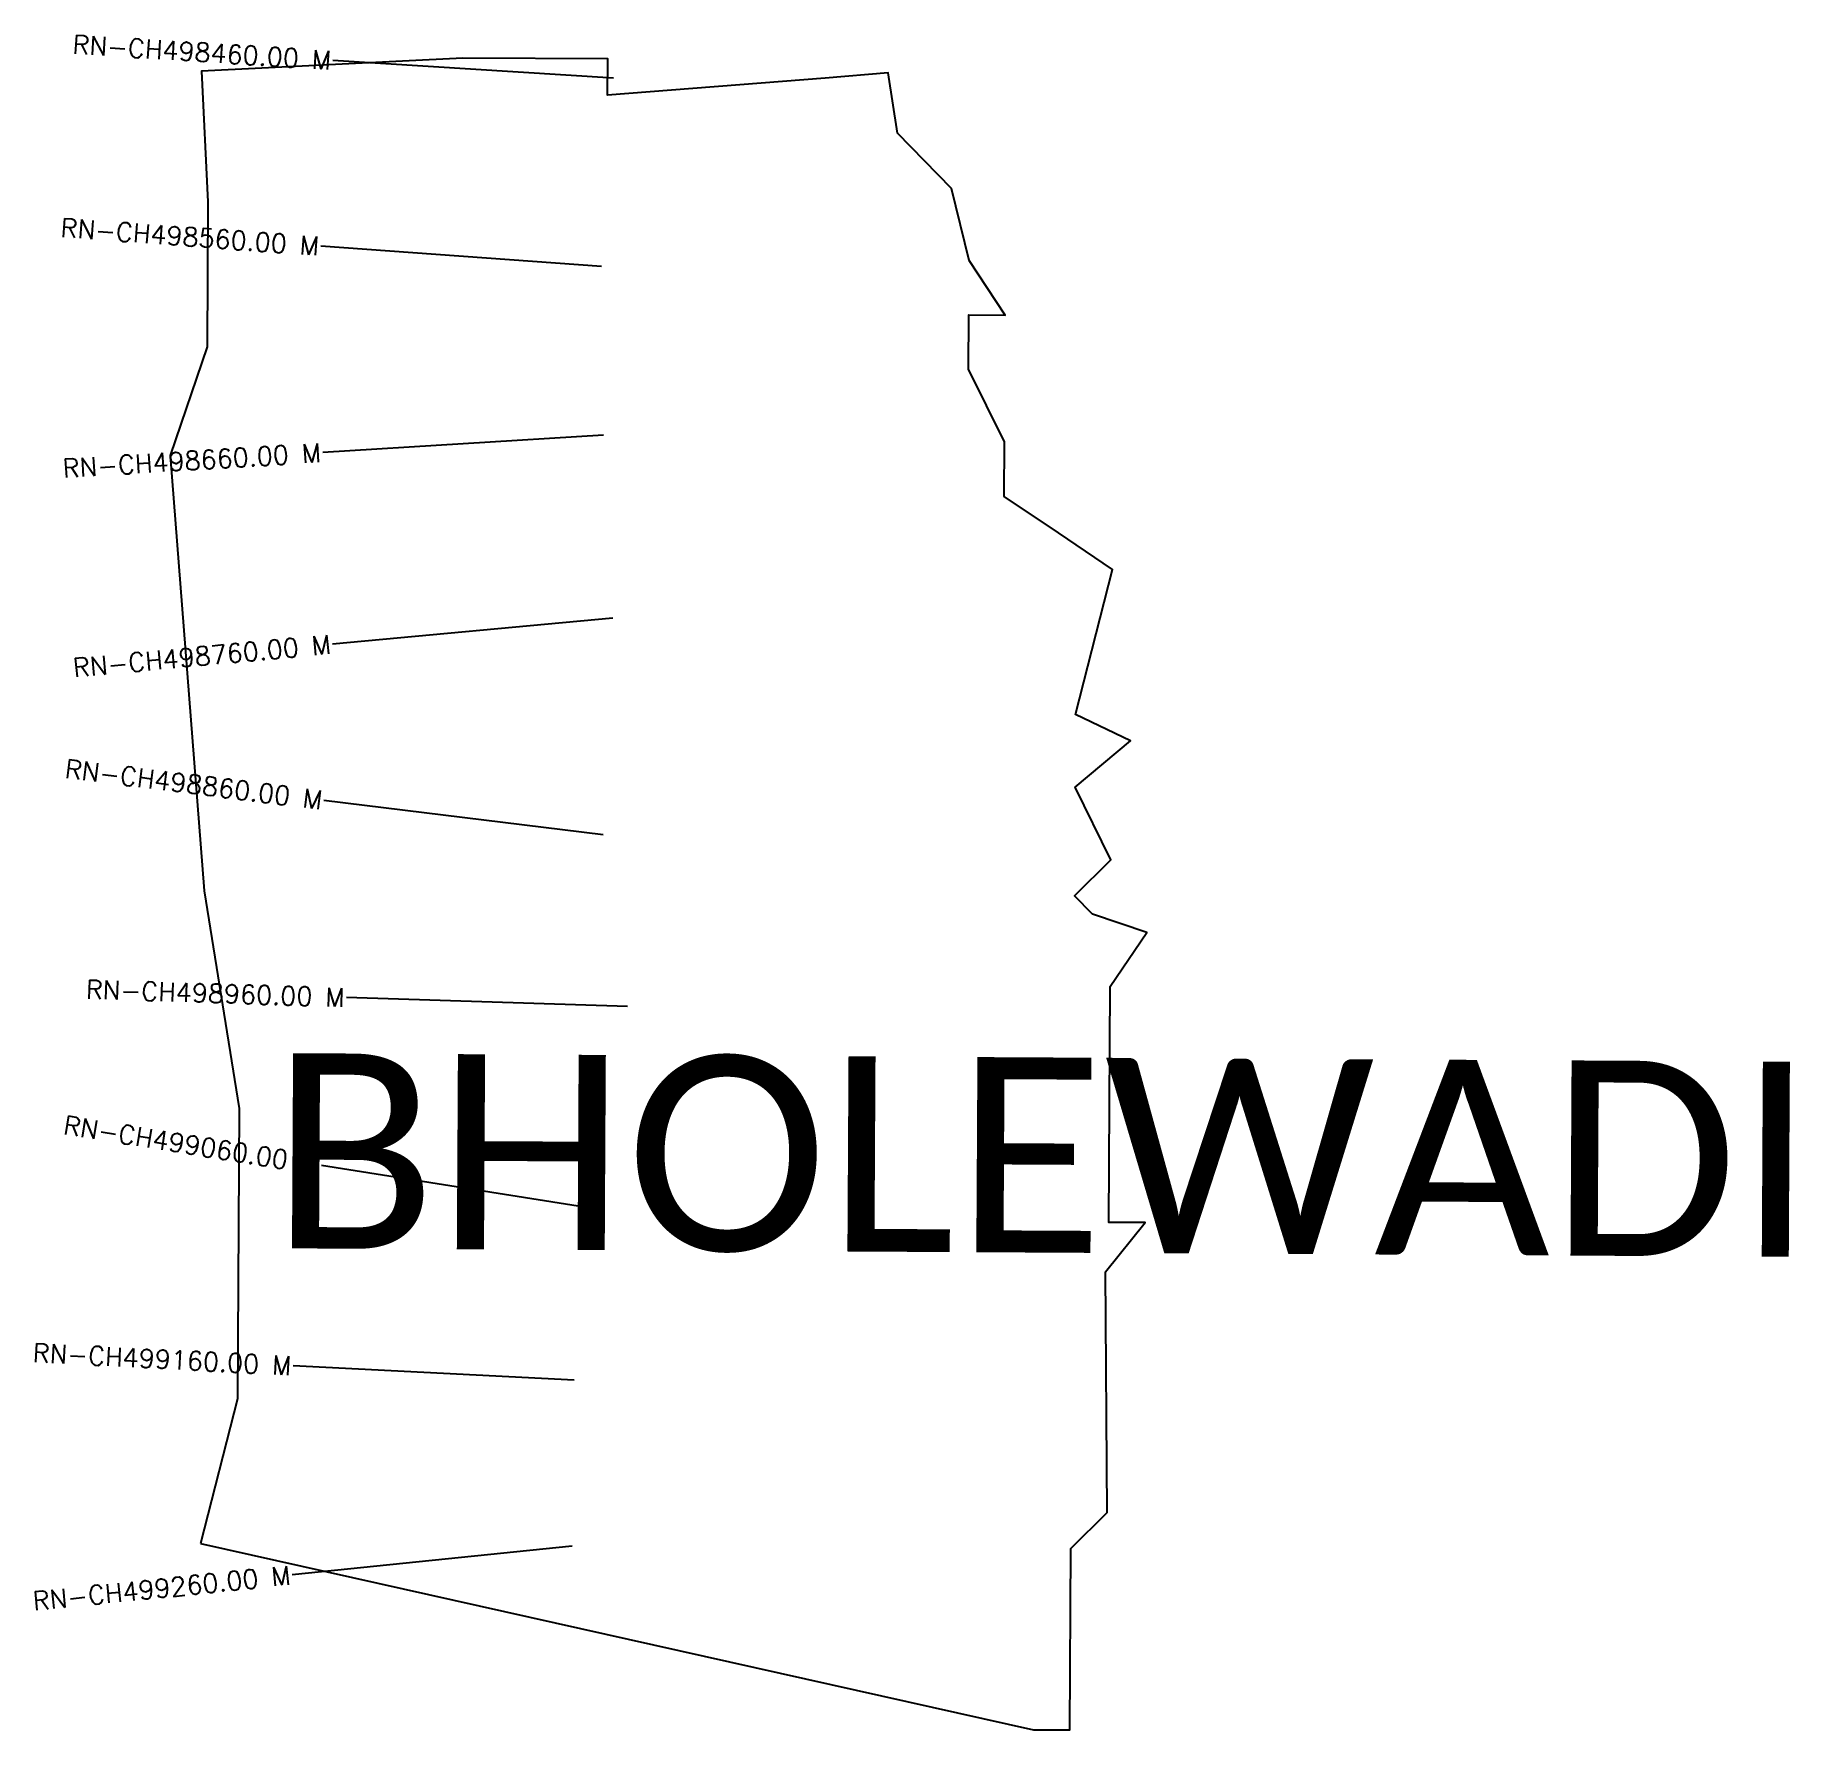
# Model space of a CAD drawing. Header units: metres. Extents: x 317644 to 318580, y 1886787 to 1887690.
import ezdxf
from ezdxf.enums import TextEntityAlignment as Align

# ---------------------------------------------------------------- set-up
doc = ezdxf.new("R2010")
doc.units = ezdxf.units.M
for name, color, linetype in [('CS', 134, 'Continuous'), ('CSMark', 6, 'Continuous'), ('VILLAGE BOUNDRY', 10, 'Continuous'), ('VILLAGE NAME', 250, 'Continuous')]:
    doc.layers.add(name, color=color, linetype=linetype)
doc.styles.get("Standard").update_dxf_attribs({"font": 'simplex.shx'})

msp = doc.modelspace()

# ---------------------------------------------------------------- linework, layer by layer
at = {"layer": 'CS'}
for p, q in [((317952.92, 1887667.16), (317803.21, 1887676.51)), ((317946.37, 1887566.64), (317796.76, 1887577.46)), ((317947.56, 1887476.77), (317797.84, 1887467.56)), ((317952.43, 1887379.22), (317803.07, 1887365.44)), ((317947.32, 1887263.64), (317798.45, 1887282.03)), ((317960.37, 1887172.12), (317810.45, 1887176.92)), ((317945.26, 1887063.91), (317797.11, 1887087.39)), ((317931.86, 1886972.9), (317782.06, 1886980.57)), ((317930.76, 1886884.44), (317781.54, 1886869.21))]:
    msp.add_line(p, q, dxfattribs=at)
at = {"layer": 'VILLAGE BOUNDRY'}
msp.add_lwpolyline([(317732.59, 1886885.86), (318176.78, 1886786.65), (318196.09, 1886786.54), (318196.64, 1886883.22), (318216.06, 1886902.42), (318215.13, 1887030.76), (318236.3, 1887057), (318216.93, 1887057.11), (318217.64, 1887182.79), (318237.18, 1887211.68), (318208.2, 1887221.5), (318198.6, 1887231.21), (318218.03, 1887250.47), (318198.93, 1887289.21), (318228.54, 1887313.75), (318199.15, 1887327.89), (318218.9, 1887405.15), (318190.04, 1887424.63), (318161.12, 1887444.11), (318161.28, 1887473.14), (318142.19, 1887511.9), (318142.35, 1887540.9), (318161.67, 1887540.79), (318142.52, 1887569.93), (318133.05, 1887608.2), (318104.21, 1887637.8), (318099.26, 1887669.87), (318065.72, 1887667.02), (317949.64, 1887657.99), (317949.75, 1887677.36), (317872.44, 1887677.8), (317733.16, 1887670.88), (317736.63, 1887601.19), (317736.2, 1887523.88), (317716.55, 1887465.99), (317734.56, 1887233.83), (317753.27, 1887117.73), (317752.4, 1886963.04), (317732.59, 1886885.86)], dxfattribs=at)

# ---------------------------------------------------------------- texts
at = {"layer": 'CSMark'}
for s, rotation, p in [('RN-CH498460.00 M', 356.42445, (317802.22, 1887676.57)), ('RN-CH498560.00 M', 355.86345, (317795.77, 1887577.53)), ('RN-CH498660.00 M', 3.5174, (317796.84, 1887467.5)), ('RN-CH498760.00 M', 5.26871, (317802.07, 1887365.35)), ('RN-CH498860.00 M', 352.95645, (317797.46, 1887282.15)), ('RN-CH498960.00 M', 358.16568, (317809.45, 1887176.96)), ('RN-CH499060.00 M', 350.99286, (317796.13, 1887087.55)), ('RN-CH499160.00 M', 357.06922, (317781.06, 1886980.62)), ('RN-CH499260.00 M', 5.82789, (317780.54, 1886869.11))]:
    msp.add_text(s, height=10, rotation=rotation, dxfattribs=at).set_placement(p, align=Align.MIDDLE_RIGHT)
at = {"layer": 'VILLAGE NAME', "insert": (317770.6, 1887147.36), "char_height": 104.0416, "attachment_point": 1, "rotation": 359.67619}
msp.add_mtext_dynamic_manual_height_columns('{\\fCalibri|b0|i0|c0|p34;BHOLEWADI}', width=1065.2332, gutter_width=520.21, heights=[0], dxfattribs=at)

doc.saveas('drawing.dxf')
